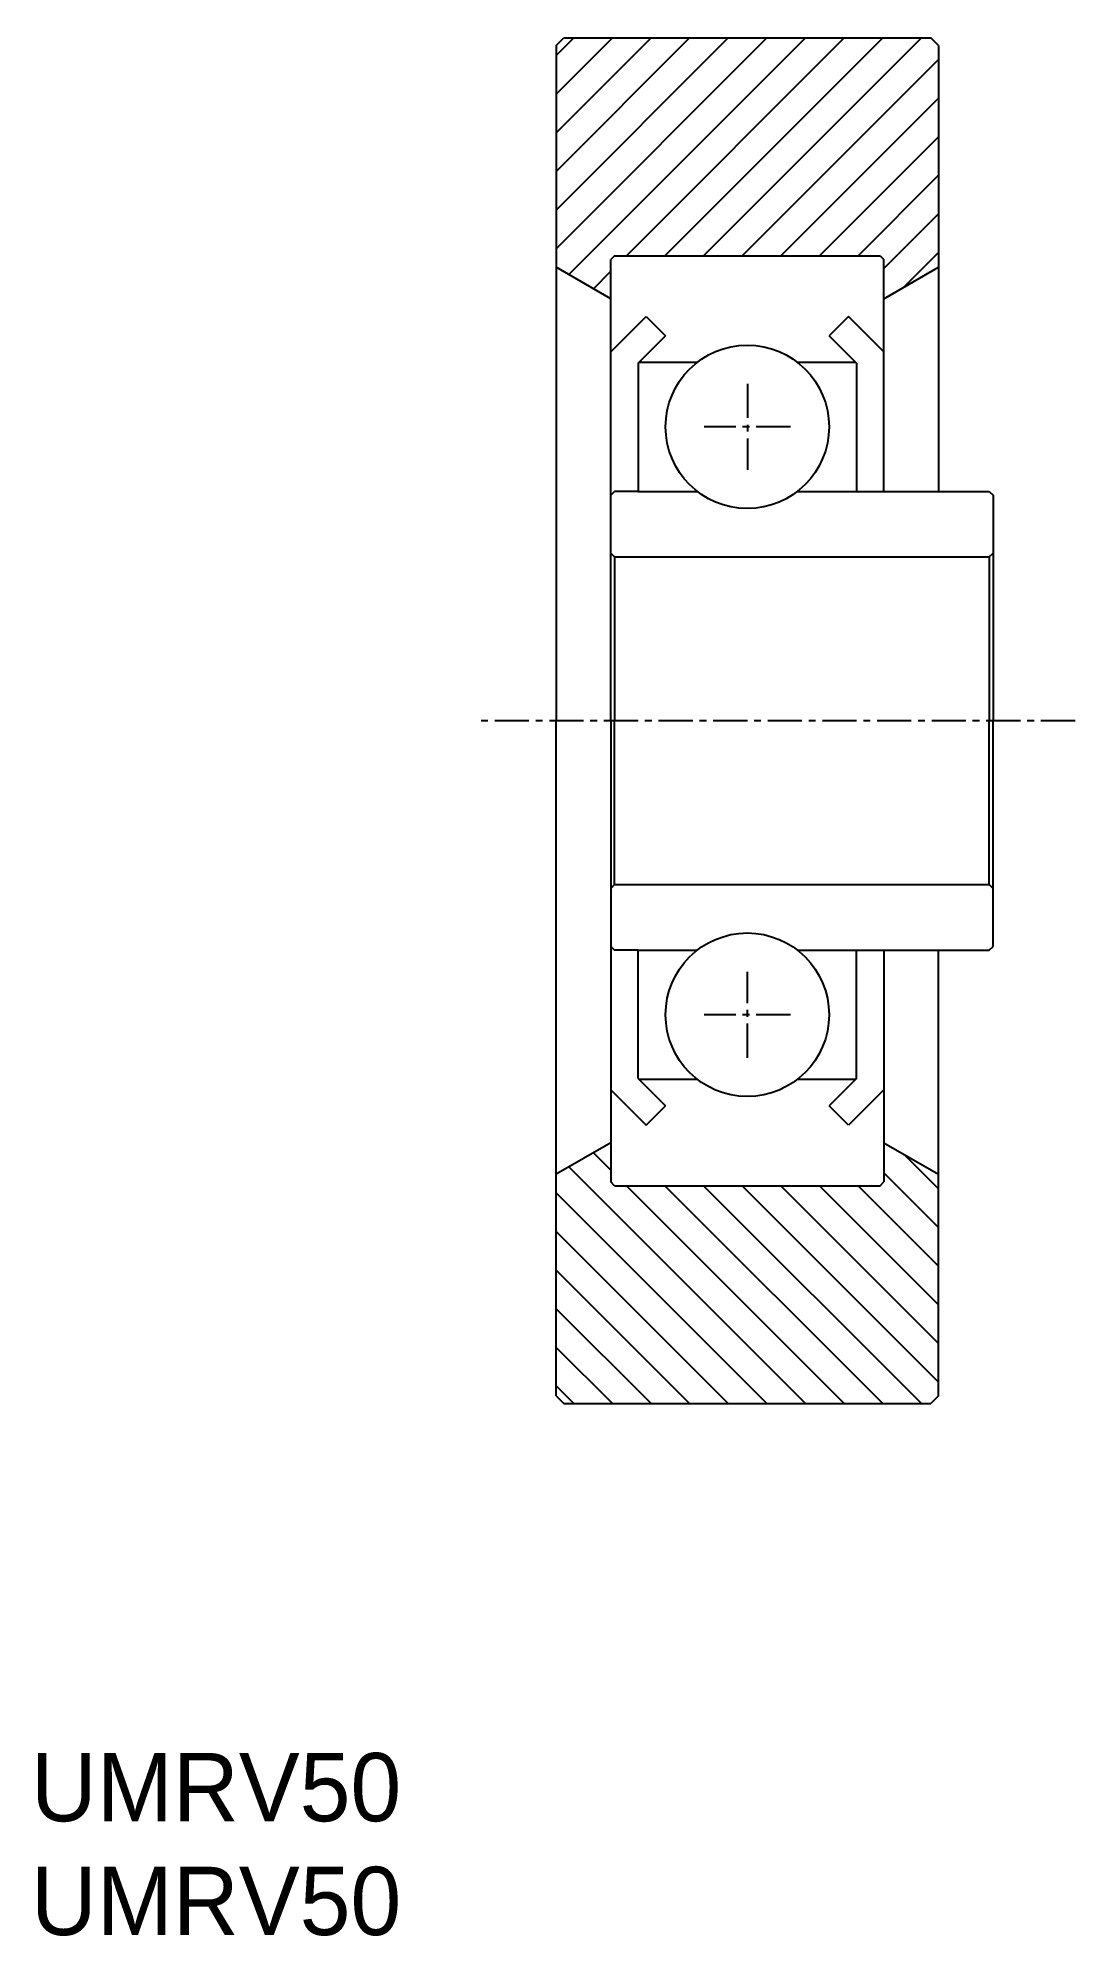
# Model space of a CAD drawing. Extents: x -60.6 to -22.6, y -4.4 to 65.1.
import ezdxf

# ---------------------------------------------------------------- set-up
doc = ezdxf.new("R2010")
doc.units = 0
doc.linetypes.add('CENTER', pattern=[2, 1.25, -0.25, 0.25, -0.25])
doc.layers.get('0').update_dxf_attribs({"linetype": 'CONTINUOUS'})
doc.layers.add('CENTER', color=1, linetype='CENTER')

# ---------------------------------------------------------------- blocks, each defined once
blk = doc.blocks.new('*X4')
at = {"color": 0, "linetype": 'CONTINUOUS'}
for p, q in [((-41.628, 57.367), (-33.913, 65.082)), ((-41.628, 58.781), (-35.327, 65.082)), ((-41.628, 60.195), (-36.741, 65.082)), ((-41.628, 61.61), (-38.155, 65.082)), ((-41.628, 63.024), (-39.569, 65.082)), ((-41.628, 64.438), (-40.984, 65.082)), ((-41.162, 56.418), (-32.498, 65.082)), ((-39.059, 57.107), (-31.084, 65.082)), ((-37.645, 57.107), (-29.67, 65.082)), ((-36.231, 57.107), (-28.256, 65.082)), ((-34.816, 57.107), (-27.628, 64.296)), ((-33.402, 57.107), (-27.628, 62.882)), ((-31.988, 57.107), (-27.628, 61.468)), ((-30.574, 57.107), (-27.628, 60.053)), ((-29.628, 56.639), (-27.628, 58.639)), ((-28.9, 55.953), (-27.628, 57.225)), ((-40.266, 55.901), (-39.628, 56.539))]:
    blk.add_line(p, q, dxfattribs=at)
blk = doc.blocks.new('*X5')
at = {"color": 0, "linetype": 'CONTINUOUS'}
for p, q in [((-41.162, 23.747), (-32.498, 15.082)), ((-40.266, 24.264), (-39.628, 23.626)), ((-28.9, 24.212), (-27.628, 22.94)), ((-39.059, 23.057), (-31.084, 15.082)), ((-37.645, 23.057), (-29.67, 15.082)), ((-36.231, 23.057), (-28.256, 15.082)), ((-34.816, 23.057), (-27.628, 15.869)), ((-33.402, 23.057), (-27.628, 17.283)), ((-31.988, 23.057), (-27.628, 18.697)), ((-30.574, 23.057), (-27.628, 20.112)), ((-29.628, 23.526), (-27.628, 21.526)), ((-41.628, 22.798), (-33.913, 15.082)), ((-41.628, 21.384), (-35.327, 15.082)), ((-41.628, 19.969), (-36.741, 15.082)), ((-41.628, 18.555), (-38.155, 15.082)), ((-41.628, 17.141), (-39.569, 15.082)), ((-41.628, 15.727), (-40.984, 15.082))]:
    blk.add_line(p, q, dxfattribs=at)

msp = doc.modelspace()

# ---------------------------------------------------------------- linework, layer by layer
at = {"color": 7, "linetype": 'CONTINUOUS'}
for p, q in [((-41.628, 64.802), (-41.348, 65.082)), ((-41.628, 64.802), (-41.628, 40.082)), ((-41.348, 65.082), (-27.908, 65.082)), ((-27.628, 64.802), (-27.908, 65.082)), ((-27.628, 64.802), (-27.628, 48.482)), ((-39.488, 57.107), (-39.628, 56.967)), ((-39.488, 57.107), (-29.768, 57.107)), ((-29.768, 57.107), (-29.628, 56.967)), ((-39.628, 55.532), (-41.628, 56.687)), ((-39.628, 53.59), (-39.628, 56.967)), ((-29.628, 53.59), (-29.628, 56.967)), ((-29.628, 55.532), (-27.628, 56.687)), ((-39.628, 53.59), (-38.335, 54.883)), ((-38.335, 54.883), (-37.628, 54.176)), ((-30.921, 54.883), (-31.628, 54.176)), ((-29.628, 53.59), (-30.921, 54.883)), ((-39.628, 48.482), (-39.628, 53.59)), ((-38.628, 53.176), (-37.628, 54.176)), ((-30.628, 53.176), (-31.628, 54.176)), ((-29.628, 48.482), (-29.628, 53.59)), ((-38.628, 53.176), (-38.628, 48.482)), ((-38.596, 53.207), (-36.465, 53.207)), ((-32.791, 53.207), (-30.659, 53.207)), ((-30.628, 53.176), (-30.628, 48.482)), ((-39.628, 40.082), (-39.628, 49.092)), ((-39.628, 48.342), (-39.488, 48.482)), ((-38.628, 48.482), (-39.488, 48.482)), ((-38.628, 48.482), (-36.465, 48.482)), ((-32.791, 48.482), (-30.628, 48.482)), ((-30.628, 48.482), (-29.628, 48.482)), ((-29.628, 48.482), (-25.768, 48.482)), ((-25.768, 48.482), (-25.628, 48.342)), ((-25.628, 48.342), (-25.628, 46.082)), ((-39.488, 46.082), (-39.628, 46.222)), ((-39.488, 46.082), (-39.488, 40.082)), ((-39.488, 46.082), (-25.768, 46.082)), ((-25.768, 46.082), (-25.628, 46.222)), ((-25.768, 46.082), (-25.768, 40.082)), ((-25.628, 46.082), (-25.628, 40.082)), ((-41.628, 15.362), (-41.628, 40.082)), ((-39.628, 40.082), (-39.628, 31.072)), ((-39.488, 34.082), (-39.488, 40.082)), ((-25.768, 34.082), (-25.768, 40.082)), ((-25.628, 34.082), (-25.628, 40.082)), ((-39.488, 34.082), (-39.628, 33.942)), ((-39.488, 34.082), (-25.768, 34.082)), ((-25.768, 34.082), (-25.628, 33.942)), ((-25.628, 31.822), (-25.628, 34.082)), ((-39.628, 31.822), (-39.488, 31.682)), ((-39.628, 31.682), (-39.628, 26.575)), ((-38.628, 31.682), (-39.488, 31.682)), ((-38.628, 31.682), (-36.465, 31.682)), ((-38.628, 26.989), (-38.628, 31.682)), ((-32.791, 31.682), (-30.628, 31.682)), ((-30.628, 31.682), (-29.628, 31.682)), ((-30.628, 26.989), (-30.628, 31.682)), ((-29.628, 31.682), (-25.768, 31.682)), ((-29.628, 31.682), (-29.628, 26.575)), ((-27.628, 15.362), (-27.628, 31.682)), ((-25.768, 31.682), (-25.628, 31.822)), ((-39.628, 26.575), (-39.628, 23.197)), ((-39.628, 26.575), (-38.335, 25.282)), ((-38.628, 26.989), (-37.628, 25.989)), ((-38.596, 26.957), (-36.465, 26.957)), ((-32.791, 26.957), (-30.659, 26.957)), ((-30.628, 26.989), (-31.628, 25.989)), ((-29.628, 26.575), (-30.921, 25.282)), ((-29.628, 26.575), (-29.628, 23.197)), ((-38.335, 25.282), (-37.628, 25.989)), ((-30.921, 25.282), (-31.628, 25.989)), ((-39.628, 24.632), (-41.628, 23.478)), ((-29.628, 24.632), (-27.628, 23.478)), ((-39.488, 23.057), (-39.628, 23.197)), ((-39.488, 23.057), (-29.768, 23.057)), ((-29.768, 23.057), (-29.628, 23.197)), ((-41.628, 15.362), (-41.348, 15.082)), ((-27.628, 15.362), (-27.908, 15.082)), ((-41.348, 15.082), (-27.908, 15.082))]:
    msp.add_line(p, q, dxfattribs=at)
for centre in [(-34.628, 50.845), (-34.628, 29.32)]:
    msp.add_circle(centre, 2.992, dxfattribs=at)
at = {"layer": 'CENTER', "color": 1, "linetype": 'CENTER'}
for p, q in [((-34.628, 52.42), (-34.628, 49.27)), ((-33.053, 50.845), (-36.203, 50.845)), ((-22.628, 40.082), (-44.628, 40.082)), ((-34.628, 27.745), (-34.628, 30.895)), ((-33.053, 29.32), (-36.203, 29.32))]:
    msp.add_line(p, q, dxfattribs=at)

# ---------------------------------------------------------------- block references
at = {"color": 3, "linetype": 'CONTINUOUS'}
for name in ['*X4', '*X5']:
    msp.add_blockref(name, (0, 0), dxfattribs=at)

# ---------------------------------------------------------------- texts
at = {"color": 7, "linetype": 'CONTINUOUS'}
for p in [(-60.863, -0.211), (-60.863, -4.377)]:
    msp.add_text('UMRV50', height=2.5, dxfattribs=at).set_placement(p)

doc.saveas('drawing.dxf')
